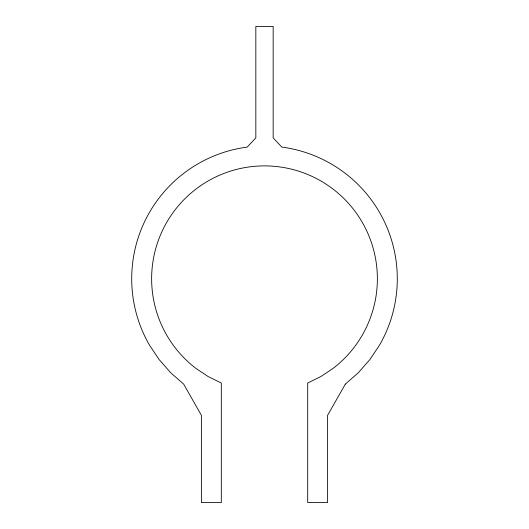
<?xml version="1.0" encoding="UTF-8"?>
<svg xmlns="http://www.w3.org/2000/svg" width="529" height="529" viewBox="0 0 529 529"><rect width="100%" height="100%" fill="white"/><g stroke="black" fill="none" stroke-linecap="round" stroke-linejoin="round"><path stroke-width="0.79" d="M345.338 384.107L327.616 415.291L327.616 502.55L307.693 502.55L307.693 383.036L320.938 376.509L333.21 368.303A112.875 112.875 0 0 0 347.718 202.501A112.875 112.875 0 0 0 181.282 202.501A112.875 112.875 0 0 0 195.79 368.303L208.062 376.509L221.307 383.036L221.307 502.55L201.384 502.55L201.384 415.291L183.662 384.107L170.602 372.654L159.15 359.594L149.495 345.153A132.792 132.792 0 0 1 247.169 147.102L255.831 137.897L255.831 26.45L273.169 26.45L273.169 137.897L281.831 147.102A132.792 132.792 0 0 1 379.505 345.153L369.85 359.594L358.397 372.654L345.338 384.107"/></g></svg>
